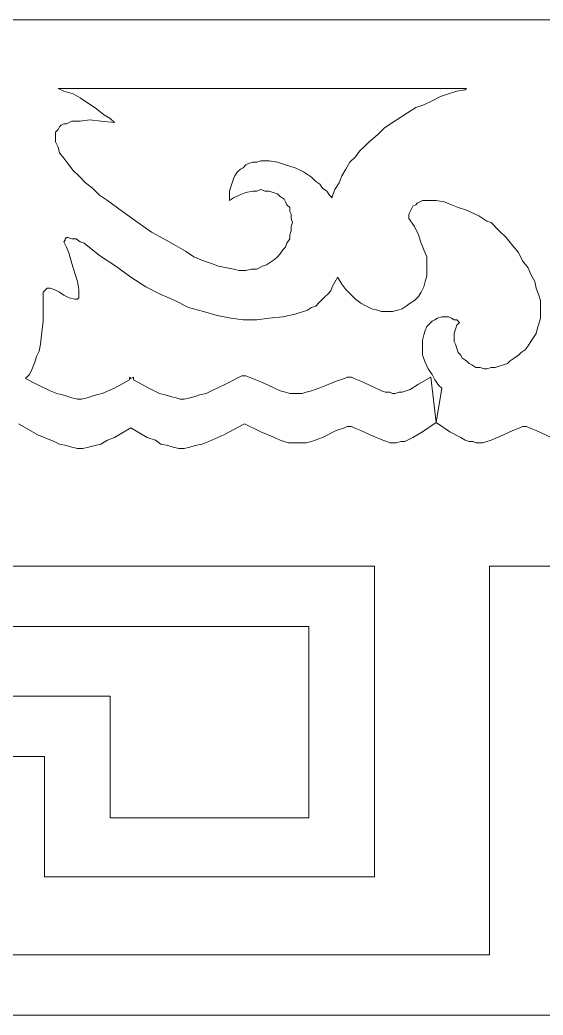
# Model space of a CAD drawing. Extents: x -66030 to 95157, y -13132 to 45879.
# Drawn here: x 18417 to 19909, y 19266 to 22105 of the extents above; entities that cross this region are included whole.
import ezdxf

# ---------------------------------------------------------------- set-up
doc = ezdxf.new("R2010")
doc.units = 0
doc.header["$LTSCALE"] = 100
doc.header["$MEASUREMENT"] = 0
doc.layers.get('0').update_dxf_attribs({"linetype": 'CONTINUOUS'})

msp = doc.modelspace()

# ---------------------------------------------------------------- linework, layer by layer
at = {"lineweight": 0}
for points in [[(13100.6, 22105.3), (29599.4, 22105.3)], [(13100.6, 22105.3), (29599.4, 22105.3)], [(19932.1, 20914), (19889.1, 20933.5), (19869.6, 20941.3), (19861.8, 20945.2), (19854, 20945.2), (19850.1, 20945.2), (19842.3, 20941.3), (19822.7, 20933.5), (19787.6, 20917.9), (19760.2, 20906.2), (19748.5, 20902.3), (19736.8, 20898.3), (19729, 20898.3), (19717.3, 20898.3), (19709.5, 20902.3), (19697.8, 20902.3), (19686, 20906.2), (19674.3, 20914), (19643.1, 20929.6), (19604, 20956.9), (19565, 20929.6), (19537.6, 20914), (19522, 20906.2), (19514.2, 20902.3), (19502.5, 20902.3), (19490.7, 20898.3), (19482.9, 20898.3), (19471.2, 20898.3), (19463.4, 20902.3), (19451.7, 20906.2), (19424.3, 20917.9), (19389.2, 20933.5), (19369.7, 20941.3), (19361.8, 20945.2), (19354, 20945.2), (19350.1, 20945.2), (19342.3, 20941.3), (19318.9, 20933.5), (19279.8, 20914), (19248.6, 20902.3), (19232.9, 20898.3), (19221.2, 20898.3), (19209.5, 20898.3), (19197.8, 20898.3), (19182.2, 20898.3), (19170.4, 20902.3), (19158.7, 20906.2), (19143.1, 20914), (19104, 20929.6), (19057.2, 20953), (18998.6, 20921.8), (18955.6, 20902.3), (18936.1, 20894.4), (18916.6, 20890.5), (18900.9, 20886.6), (18885.3, 20882.7), (18869.7, 20882.7), (18854.1, 20886.6), (18838.4, 20890.5), (18818.9, 20894.4), (18803.3, 20906.2), (18779.9, 20914), (18733, 20941.3), (18686.1, 20914), (18666.6, 20906.2), (18647, 20894.4), (18631.4, 20890.5), (18611.9, 20886.6), (18596.3, 20882.7), (18580.6, 20882.7), (18565, 20886.6), (18549.4, 20890.5), (18529.9, 20894.4), (18514.2, 20902.3), (18467.4, 20921.8), (18412.7, 20953)], [(19932.1, 20914), (19889.1, 20933.5), (19869.6, 20941.3), (19861.8, 20945.2), (19854, 20945.2), (19850.1, 20945.2), (19842.3, 20941.3), (19822.7, 20933.5), (19787.6, 20917.9), (19760.2, 20906.2), (19748.5, 20902.3), (19736.8, 20898.3), (19729, 20898.3), (19717.3, 20898.3), (19709.5, 20902.3), (19697.8, 20902.3), (19686, 20906.2), (19674.3, 20914), (19643.1, 20929.6), (19604, 20956.9), (19565, 20929.6), (19537.6, 20914), (19522, 20906.2), (19514.2, 20902.3), (19502.5, 20902.3), (19490.7, 20898.3), (19482.9, 20898.3), (19471.2, 20898.3), (19463.4, 20902.3), (19451.7, 20906.2), (19424.3, 20917.9), (19389.2, 20933.5), (19369.7, 20941.3), (19361.8, 20945.2), (19354, 20945.2), (19350.1, 20945.2), (19342.3, 20941.3), (19318.9, 20933.5), (19279.8, 20914), (19248.6, 20902.3), (19232.9, 20898.3), (19221.2, 20898.3), (19209.5, 20898.3), (19197.8, 20898.3), (19182.2, 20898.3), (19170.4, 20902.3), (19158.7, 20906.2), (19143.1, 20914), (19104, 20929.6), (19057.2, 20953), (18998.6, 20921.8), (18955.6, 20902.3), (18936.1, 20894.4), (18916.6, 20890.5), (18900.9, 20886.6), (18885.3, 20882.7), (18869.7, 20882.7), (18854.1, 20886.6), (18838.4, 20890.5), (18818.9, 20894.4), (18803.3, 20906.2), (18779.9, 20914), (18733, 20941.3), (18686.1, 20914), (18666.6, 20906.2), (18647, 20894.4), (18631.4, 20890.5), (18611.9, 20886.6), (18596.3, 20882.7), (18580.6, 20882.7), (18565, 20886.6), (18549.4, 20890.5), (18529.9, 20894.4), (18514.2, 20902.3), (18467.4, 20921.8), (18412.7, 20953)], [(17526, 20546.8), (19240.8, 20546.8), (19428.2, 20546.8), (19428.2, 20101.5), (19428.2, 19660.2), (18486.9, 19660.2), (18486.9, 20003.9), (18115.8, 20003.9)], [(17526, 20546.8), (19240.8, 20546.8), (19240.8, 20546.8), (19428.2, 20546.8), (19428.2, 20546.8), (19428.2, 20546.8), (19428.2, 20101.5), (19428.2, 19660.2), (18486.9, 19660.2), (18486.9, 20003.9), (18115.8, 20003.9)], [(18115.8, 19437.5), (18549.4, 19437.5), (19756.3, 19437.5), (19756.3, 20546.8), (19939.9, 20546.8), (19939.9, 20374.9), (19943.8, 20546.8), (21654.6, 20546.8), (21842.1, 20546.8), (21842.1, 19660.2), (20900.8, 19660.2), (20900.8, 20003.9), (20529.7, 20003.9), (20529.7, 19437.5), (20963.3, 19437.5), (22170.2, 19437.5), (22170.2, 20546.8), (22353.8, 20546.8), (24068.5, 20546.8)], [(18115.8, 19437.5), (18549.4, 19437.5), (18549.4, 19437.5), (19756.3, 19437.5), (19756.3, 20546.8), (19939.9, 20546.8), (19939.9, 20374.9), (19943.8, 20546.8), (21654.6, 20546.8), (21654.6, 20546.8), (21842.1, 20546.8), (21842.1, 20546.8), (21842.1, 20546.8), (21842.1, 19660.2), (20900.8, 19660.2), (20900.8, 20003.9), (20529.7, 20003.9), (20529.7, 19437.5), (20963.3, 19437.5), (20963.3, 19437.5), (22170.2, 19437.5), (22170.2, 20546.8), (22353.8, 20546.8), (24068.5, 20546.8)], [(17928.3, 20175.7), (18674.4, 20175.7), (18674.4, 19828.1), (19240.8, 19828.1), (19240.8, 20374.9), (17526, 20374.9)], [(17928.3, 20175.7), (18674.4, 20175.7), (18674.4, 19828.1), (19240.8, 19828.1), (19240.8, 20374.9), (17526, 20374.9)], [(24068.5, 20374.9), (22353.8, 20374.9), (22353.8, 19906.2), (22353.8, 19265.6), (20963.3, 19265.6), (20342.2, 19265.6), (20342.2, 20175.7), (21088.3, 20175.7), (21088.3, 19828.1), (21654.6, 19828.1), (21654.6, 20374.9), (19939.9, 20374.9), (19939.9, 19906.2), (19939.9, 19265.6), (18549.4, 19265.6), (17928.3, 19265.6)], [(24068.5, 20374.9), (22353.8, 20374.9), (22353.8, 19906.2), (22353.8, 19265.6), (20963.3, 19265.6), (20963.3, 19265.6), (20342.2, 19265.6), (20342.2, 20175.7), (21088.3, 20175.7), (21088.3, 19828.1), (21654.6, 19828.1), (21654.6, 20374.9), (19939.9, 20374.9), (19939.9, 19906.2), (19939.9, 19265.6), (18549.4, 19265.6), (18549.4, 19265.6), (17928.3, 19265.6)]]:
    msp.add_lwpolyline(points, dxfattribs=at)
for points in [[(18526, 21910), (18541.6, 21902.2), (18568.9, 21894.4), (18588.5, 21882.6), (18635.3, 21851.4), (18654.9, 21835.8), (18674.4, 21824.1), (18686.1, 21812.3), (18686.1, 21812.3), (18686.1, 21812.3), (18647, 21816.2), (18615.8, 21820.2), (18588.5, 21816.2), (18565, 21816.2), (18549.4, 21808.4), (18541.6, 21808.4), (18533.8, 21804.5), (18529.9, 21800.6), (18526, 21792.8), (18522.1, 21788.9), (18518.2, 21785), (18518.2, 21777.2), (18518.2, 21769.4), (18518.2, 21757.7), (18526, 21742), (18529.9, 21726.4), (18541.6, 21710.8), (18553.3, 21695.2), (18568.9, 21675.6), (18584.6, 21660), (18604.1, 21640.5), (18623.6, 21624.9), (18643.1, 21605.3), (18666.6, 21589.7), (18709.5, 21558.5), (18752.5, 21527.2), (18791.6, 21499.9), (18826.7, 21480.3), (18861.9, 21460.8), (18889.2, 21445.2), (18912.7, 21429.6), (18940, 21417.8), (18963.4, 21410), (18983, 21402.2), (19006.4, 21398.3), (19025.9, 21394.4), (19041.6, 21390.5), (19061.1, 21390.5), (19076.7, 21394.4), (19092.3, 21394.4), (19108, 21402.2), (19119.7, 21406.1), (19131.4, 21413.9), (19143.1, 21421.7), (19150.9, 21429.6), (19158.7, 21437.4), (19166.5, 21449.1), (19174.4, 21456.9), (19178.3, 21468.6), (19186.1, 21480.3), (19186.1, 21492.1), (19190, 21503.8), (19190, 21515.5), (19193.9, 21527.2), (19190, 21538.9), (19190, 21550.6), (19186.1, 21558.5), (19186.1, 21570.2), (19178.3, 21578), (19174.4, 21585.8), (19170.4, 21593.6), (19158.7, 21601.4), (19150.9, 21609.2), (19139.2, 21613.1), (19127.5, 21617), (19115.8, 21617), (19104, 21620.9), (19092.3, 21617), (19080.6, 21617), (19061.1, 21613.1), (19041.6, 21605.3), (19025.9, 21597.5), (19014.2, 21589.7), (19014.2, 21605.3), (19014.2, 21617), (19018.1, 21628.8), (19022, 21640.5), (19025.9, 21652.2), (19029.8, 21660), (19037.6, 21671.7), (19045.5, 21679.5), (19053.3, 21683.4), (19061.1, 21691.3), (19068.9, 21695.2), (19080.6, 21699.1), (19092.3, 21699.1), (19104, 21703), (19115.8, 21703), (19127.5, 21703), (19150.9, 21699.1), (19174.4, 21691.3), (19201.7, 21683.4), (19225.1, 21671.7), (19236.8, 21663.9), (19248.6, 21656.1), (19260.3, 21644.4), (19272, 21636.6), (19279.8, 21624.9), (19291.5, 21617), (19299.3, 21605.3), (19307.2, 21597.5), (19307.2, 21601.4), (19315, 21620.9), (19326.7, 21640.5), (19334.5, 21660), (19346.2, 21679.5), (19357.9, 21699.1), (19373.6, 21714.7), (19385.3, 21730.3), (19400.9, 21745.9), (19412.6, 21757.7), (19436.1, 21777.2), (19455.6, 21796.7), (19479, 21812.3), (19502.5, 21828), (19522, 21839.7), (19545.4, 21855.3), (19568.9, 21863.1), (19592.3, 21874.8), (19615.7, 21886.6), (19639.2, 21894.4), (19662.6, 21902.2), (19686, 21906.1), (19689.9, 21910), (18526, 21910)], [(18526, 21910), (18541.6, 21902.2), (18568.9, 21894.4), (18588.5, 21882.6), (18635.3, 21851.4), (18654.9, 21835.8), (18674.4, 21824.1), (18686.1, 21812.3), (18686.1, 21812.3), (18686.1, 21812.3), (18647, 21816.2), (18615.8, 21820.2), (18588.5, 21816.2), (18565, 21816.2), (18549.4, 21808.4), (18541.6, 21808.4), (18533.8, 21804.5), (18529.9, 21800.6), (18526, 21792.8), (18522.1, 21788.9), (18518.2, 21785), (18518.2, 21777.2), (18518.2, 21769.4), (18518.2, 21757.7), (18526, 21742), (18529.9, 21726.4), (18541.6, 21710.8), (18553.3, 21695.2), (18568.9, 21675.6), (18584.6, 21660), (18604.1, 21640.5), (18623.6, 21624.9), (18643.1, 21605.3), (18666.6, 21589.7), (18709.5, 21558.5), (18752.5, 21527.2), (18791.6, 21499.9), (18826.7, 21480.3), (18861.9, 21460.8), (18889.2, 21445.2), (18912.7, 21429.6), (18940, 21417.8), (18963.4, 21410), (18983, 21402.2), (19006.4, 21398.3), (19025.9, 21394.4), (19041.6, 21390.5), (19061.1, 21390.5), (19076.7, 21394.4), (19092.3, 21394.4), (19108, 21402.2), (19119.7, 21406.1), (19131.4, 21413.9), (19143.1, 21421.7), (19150.9, 21429.6), (19158.7, 21437.4), (19166.5, 21449.1), (19174.4, 21456.9), (19178.3, 21468.6), (19186.1, 21480.3), (19186.1, 21492.1), (19190, 21503.8), (19190, 21515.5), (19193.9, 21527.2), (19190, 21538.9), (19190, 21550.6), (19186.1, 21558.5), (19186.1, 21570.2), (19178.3, 21578), (19174.4, 21585.8), (19170.4, 21593.6), (19158.7, 21601.4), (19150.9, 21609.2), (19139.2, 21613.1), (19127.5, 21617), (19115.8, 21617), (19104, 21620.9), (19092.3, 21617), (19080.6, 21617), (19061.1, 21613.1), (19041.6, 21605.3), (19025.9, 21597.5), (19014.2, 21589.7), (19014.2, 21605.3), (19014.2, 21617), (19018.1, 21628.8), (19022, 21640.5), (19025.9, 21652.2), (19029.8, 21660), (19037.6, 21671.7), (19045.5, 21679.5), (19053.3, 21683.4), (19061.1, 21691.3), (19068.9, 21695.2), (19080.6, 21699.1), (19092.3, 21699.1), (19104, 21703), (19115.8, 21703), (19127.5, 21703), (19150.9, 21699.1), (19174.4, 21691.3), (19201.7, 21683.4), (19225.1, 21671.7), (19236.8, 21663.9), (19248.6, 21656.1), (19260.3, 21644.4), (19272, 21636.6), (19279.8, 21624.9), (19291.5, 21617), (19299.3, 21605.3), (19307.2, 21597.5), (19307.2, 21601.4), (19315, 21620.9), (19326.7, 21640.5), (19334.5, 21660), (19346.2, 21679.5), (19357.9, 21699.1), (19373.6, 21714.7), (19385.3, 21730.3), (19400.9, 21745.9), (19412.6, 21757.7), (19436.1, 21777.2), (19455.6, 21796.7), (19479, 21812.3), (19502.5, 21828), (19522, 21839.7), (19545.4, 21855.3), (19568.9, 21863.1), (19592.3, 21874.8), (19615.7, 21886.6), (19639.2, 21894.4), (19662.6, 21902.2), (19686, 21906.1), (19689.9, 21910), (18526, 21910)], [(18432.2, 21081.9), (18463.5, 21066.3), (18502.5, 21046.8), (18522.1, 21039), (18537.7, 21035.1), (18553.3, 21031.1), (18565, 21027.2), (18580.6, 21023.3), (18592.4, 21023.3), (18608, 21027.2), (18619.7, 21031.1), (18635.3, 21035.1), (18651, 21039), (18686.1, 21054.6), (18729.1, 21078), (18729.1, 21085.8), (18733, 21081.9), (18740.8, 21085.8), (18740.8, 21078), (18783.8, 21054.6), (18815, 21039), (18830.6, 21035.1), (18846.3, 21031.1), (18861.9, 21027.2), (18873.6, 21023.3), (18885.3, 21023.3), (18900.9, 21027.2), (18916.6, 21031.1), (18928.3, 21035.1), (18947.8, 21039), (18963.4, 21046.8), (19002.5, 21066.3), (19049.4, 21089.7), (19061.1, 21089.7), (19108, 21070.2), (19143.1, 21054.6), (19158.7, 21046.8), (19174.4, 21042.9), (19186.1, 21039), (19197.8, 21039), (19209.5, 21039), (19221.2, 21039), (19232.9, 21042.9), (19248.6, 21046.8), (19279.8, 21058.5), (19318.9, 21074.1), (19342.3, 21081.9), (19350.1, 21085.8), (19354, 21085.8), (19361.8, 21085.8), (19369.7, 21081.9), (19389.2, 21074.1), (19424.3, 21058.5), (19447.8, 21046.8), (19459.5, 21042.9), (19471.2, 21042.9), (19479, 21039), (19486.8, 21039), (19498.5, 21042.9), (19506.4, 21042.9), (19518.1, 21046.8), (19529.8, 21050.7), (19553.2, 21066.3), (19588.4, 21085.8), (19604, 20956.9), (19619.6, 21054.6), (19611.8, 21062.4), (19600.1, 21078), (19592.3, 21093.6), (19580.6, 21109.3), (19572.8, 21128.8), (19565, 21148.3), (19565, 21171.8), (19565, 21191.3), (19568.9, 21206.9), (19572.8, 21218.6), (19576.7, 21230.4), (19584.5, 21238.2), (19592.3, 21246), (19600.1, 21249.9), (19607.9, 21253.8), (19619.6, 21257.7), (19627.4, 21257.7), (19639.2, 21257.7), (19647, 21253.8), (19654.8, 21249.9), (19662.6, 21249.9), (19670.4, 21242.1), (19662.6, 21234.3), (19658.7, 21222.5), (19654.8, 21210.8), (19654.8, 21199.1), (19654.8, 21187.4), (19658.7, 21179.6), (19662.6, 21167.9), (19666.5, 21156.1), (19674.3, 21148.3), (19678.2, 21140.5), (19689.9, 21132.7), (19697.8, 21124.9), (19705.6, 21121), (19717.3, 21113.2), (19729, 21113.2), (19740.7, 21109.3), (19748.5, 21109.3), (19760.2, 21113.2), (19772, 21113.2), (19783.7, 21117.1), (19795.4, 21121), (19807.1, 21124.9), (19814.9, 21132.7), (19826.6, 21140.5), (19838.4, 21148.3), (19846.2, 21156.1), (19857.9, 21163.9), (19865.7, 21175.7), (19873.5, 21187.4), (19881.3, 21199.1), (19889.1, 21210.8), (19893.1, 21226.4), (19897, 21238.2), (19900.9, 21253.8), (19900.9, 21269.4), (19900.9, 21285), (19900.9, 21304.6), (19897, 21320.2), (19889.1, 21339.7), (19885.2, 21359.2), (19873.5, 21378.8), (19865.7, 21398.3), (19850.1, 21417.8), (19838.4, 21441.3), (19822.7, 21460.8), (19803.2, 21484.2), (19783.7, 21503.8), (19760.2, 21527.2), (19748.5, 21531.1), (19725.1, 21546.7), (19689.9, 21562.4), (19666.5, 21570.2), (19647, 21578), (19627.4, 21585.8), (19604, 21589.7), (19584.5, 21589.7), (19576.7, 21589.7), (19565, 21589.7), (19557.1, 21585.8), (19549.3, 21581.9), (19545.4, 21578), (19537.6, 21574.1), (19533.7, 21566.3), (19529.8, 21558.5), (19525.9, 21550.6), (19525.9, 21538.9), (19541.5, 21515.5), (19553.2, 21492.1), (19561, 21468.6), (19568.9, 21449.1), (19576.7, 21429.6), (19576.7, 21410), (19576.7, 21390.5), (19576.7, 21374.9), (19572.8, 21359.2), (19568.9, 21343.6), (19561, 21328), (19553.2, 21316.3), (19541.5, 21304.6), (19529.8, 21296.8), (19518.1, 21288.9), (19506.4, 21281.1), (19494.6, 21277.2), (19479, 21273.3), (19463.4, 21273.3), (19447.8, 21273.3), (19436.1, 21277.2), (19420.4, 21281.1), (19404.8, 21288.9), (19389.2, 21296.8), (19373.6, 21308.5), (19361.8, 21320.2), (19346.2, 21335.8), (19334.5, 21351.4), (19322.8, 21371), (19318.9, 21363.2), (19307.2, 21343.6), (19303.3, 21331.9), (19295.4, 21324.1), (19287.6, 21316.3), (19275.9, 21304.6), (19268.1, 21296.8), (19260.3, 21288.9), (19248.6, 21285), (19236.8, 21277.2), (19201.7, 21265.5), (19166.5, 21257.7), (19127.5, 21253.8), (19092.3, 21249.9), (19053.3, 21249.9), (19018.1, 21253.8), (18979.1, 21261.6), (18940, 21273.3), (18897, 21285), (18858, 21304.6), (18815, 21324.1), (18775.9, 21343.6), (18733, 21371), (18690, 21402.2), (18643.1, 21433.5), (18600.2, 21468.6), (18588.5, 21472.5), (18576.7, 21480.3), (18565, 21480.3), (18553.3, 21484.2), (18549.4, 21484.2), (18545.5, 21480.3), (18545.5, 21476.4), (18541.6, 21472.5), (18545.5, 21464.7), (18549.4, 21456.9), (18557.2, 21437.4), (18565, 21410), (18572.8, 21382.7), (18580.6, 21359.2), (18584.6, 21335.8), (18584.6, 21328), (18584.6, 21320.2), (18584.6, 21312.4), (18580.6, 21308.5), (18576.7, 21308.5), (18572.8, 21308.5), (18557.2, 21312.4), (18541.6, 21320.2), (18529.9, 21328), (18514.2, 21335.8), (18502.5, 21339.7), (18498.6, 21339.7), (18494.7, 21339.7), (18490.8, 21335.8), (18486.9, 21331.9), (18483, 21328), (18483, 21320.2), (18483, 21273.3), (18483, 21246), (18479.1, 21214.7), (18475.2, 21179.6), (18471.3, 21160), (18463.5, 21144.4), (18459.6, 21128.8), (18451.7, 21109.3), (18443.9, 21093.6), (18432.2, 21081.9)], [(18432.2, 21081.9), (18463.5, 21066.3), (18502.5, 21046.8), (18522.1, 21039), (18537.7, 21035.1), (18553.3, 21031.1), (18565, 21027.2), (18580.6, 21023.3), (18592.4, 21023.3), (18608, 21027.2), (18619.7, 21031.1), (18635.3, 21035.1), (18651, 21039), (18686.1, 21054.6), (18729.1, 21078), (18729.1, 21085.8), (18733, 21081.9), (18740.8, 21085.8), (18740.8, 21078), (18783.8, 21054.6), (18815, 21039), (18830.6, 21035.1), (18846.3, 21031.1), (18861.9, 21027.2), (18873.6, 21023.3), (18885.3, 21023.3), (18900.9, 21027.2), (18916.6, 21031.1), (18928.3, 21035.1), (18947.8, 21039), (18963.4, 21046.8), (19002.5, 21066.3), (19049.4, 21089.7), (19061.1, 21089.7), (19108, 21070.2), (19143.1, 21054.6), (19158.7, 21046.8), (19174.4, 21042.9), (19186.1, 21039), (19197.8, 21039), (19209.5, 21039), (19221.2, 21039), (19232.9, 21042.9), (19248.6, 21046.8), (19279.8, 21058.5), (19318.9, 21074.1), (19342.3, 21081.9), (19350.1, 21085.8), (19354, 21085.8), (19361.8, 21085.8), (19369.7, 21081.9), (19389.2, 21074.1), (19424.3, 21058.5), (19447.8, 21046.8), (19459.5, 21042.9), (19471.2, 21042.9), (19479, 21039), (19486.8, 21039), (19498.5, 21042.9), (19506.4, 21042.9), (19518.1, 21046.8), (19529.8, 21050.7), (19553.2, 21066.3), (19588.4, 21085.8), (19604, 20956.9), (19619.6, 21054.6), (19611.8, 21062.4), (19600.1, 21078), (19592.3, 21093.6), (19580.6, 21109.3), (19572.8, 21128.8), (19565, 21148.3), (19565, 21171.8), (19565, 21191.3), (19568.9, 21206.9), (19572.8, 21218.6), (19576.7, 21230.4), (19584.5, 21238.2), (19592.3, 21246), (19600.1, 21249.9), (19607.9, 21253.8), (19619.6, 21257.7), (19627.4, 21257.7), (19639.2, 21257.7), (19647, 21253.8), (19654.8, 21249.9), (19662.6, 21249.9), (19670.4, 21242.1), (19662.6, 21234.3), (19658.7, 21222.5), (19654.8, 21210.8), (19654.8, 21199.1), (19654.8, 21187.4), (19658.7, 21179.6), (19662.6, 21167.9), (19666.5, 21156.1), (19674.3, 21148.3), (19678.2, 21140.5), (19689.9, 21132.7), (19697.8, 21124.9), (19705.6, 21121), (19717.3, 21113.2), (19729, 21113.2), (19740.7, 21109.3), (19748.5, 21109.3), (19760.2, 21113.2), (19772, 21113.2), (19783.7, 21117.1), (19795.4, 21121), (19807.1, 21124.9), (19814.9, 21132.7), (19826.6, 21140.5), (19838.4, 21148.3), (19846.2, 21156.1), (19857.9, 21163.9), (19865.7, 21175.7), (19873.5, 21187.4), (19881.3, 21199.1), (19889.1, 21210.8), (19893.1, 21226.4), (19897, 21238.2), (19900.9, 21253.8), (19900.9, 21269.4), (19900.9, 21285), (19900.9, 21304.6), (19897, 21320.2), (19889.1, 21339.7), (19885.2, 21359.2), (19873.5, 21378.8), (19865.7, 21398.3), (19850.1, 21417.8), (19838.4, 21441.3), (19822.7, 21460.8), (19803.2, 21484.2), (19783.7, 21503.8), (19760.2, 21527.2), (19748.5, 21531.1), (19725.1, 21546.7), (19689.9, 21562.4), (19666.5, 21570.2), (19647, 21578), (19627.4, 21585.8), (19604, 21589.7), (19584.5, 21589.7), (19576.7, 21589.7), (19565, 21589.7), (19557.1, 21585.8), (19549.3, 21581.9), (19545.4, 21578), (19537.6, 21574.1), (19533.7, 21566.3), (19529.8, 21558.5), (19525.9, 21550.6), (19525.9, 21538.9), (19541.5, 21515.5), (19553.2, 21492.1), (19561, 21468.6), (19568.9, 21449.1), (19576.7, 21429.6), (19576.7, 21410), (19576.7, 21390.5), (19576.7, 21374.9), (19572.8, 21359.2), (19568.9, 21343.6), (19561, 21328), (19553.2, 21316.3), (19541.5, 21304.6), (19529.8, 21296.8), (19518.1, 21288.9), (19506.4, 21281.1), (19494.6, 21277.2), (19479, 21273.3), (19463.4, 21273.3), (19447.8, 21273.3), (19436.1, 21277.2), (19420.4, 21281.1), (19404.8, 21288.9), (19389.2, 21296.8), (19373.6, 21308.5), (19361.8, 21320.2), (19346.2, 21335.8), (19334.5, 21351.4), (19322.8, 21371), (19318.9, 21363.2), (19307.2, 21343.6), (19303.3, 21331.9), (19295.4, 21324.1), (19287.6, 21316.3), (19275.9, 21304.6), (19268.1, 21296.8), (19260.3, 21288.9), (19248.6, 21285), (19236.8, 21277.2), (19201.7, 21265.5), (19166.5, 21257.7), (19127.5, 21253.8), (19092.3, 21249.9), (19053.3, 21249.9), (19018.1, 21253.8), (18979.1, 21261.6), (18940, 21273.3), (18897, 21285), (18858, 21304.6), (18815, 21324.1), (18775.9, 21343.6), (18733, 21371), (18690, 21402.2), (18643.1, 21433.5), (18600.2, 21468.6), (18588.5, 21472.5), (18576.7, 21480.3), (18565, 21480.3), (18553.3, 21484.2), (18549.4, 21484.2), (18545.5, 21480.3), (18545.5, 21476.4), (18541.6, 21472.5), (18545.5, 21464.7), (18549.4, 21456.9), (18557.2, 21437.4), (18565, 21410), (18572.8, 21382.7), (18580.6, 21359.2), (18584.6, 21335.8), (18584.6, 21328), (18584.6, 21320.2), (18584.6, 21312.4), (18580.6, 21308.5), (18576.7, 21308.5), (18572.8, 21308.5), (18557.2, 21312.4), (18541.6, 21320.2), (18529.9, 21328), (18514.2, 21335.8), (18502.5, 21339.7), (18498.6, 21339.7), (18494.7, 21339.7), (18490.8, 21335.8), (18486.9, 21331.9), (18483, 21328), (18483, 21320.2), (18483, 21273.3), (18483, 21246), (18479.1, 21214.7), (18475.2, 21179.6), (18471.3, 21160), (18463.5, 21144.4), (18459.6, 21128.8), (18451.7, 21109.3), (18443.9, 21093.6), (18432.2, 21081.9)]]:
    msp.add_lwpolyline(points, close=True, dxfattribs=at)

doc.saveas('drawing.dxf')
